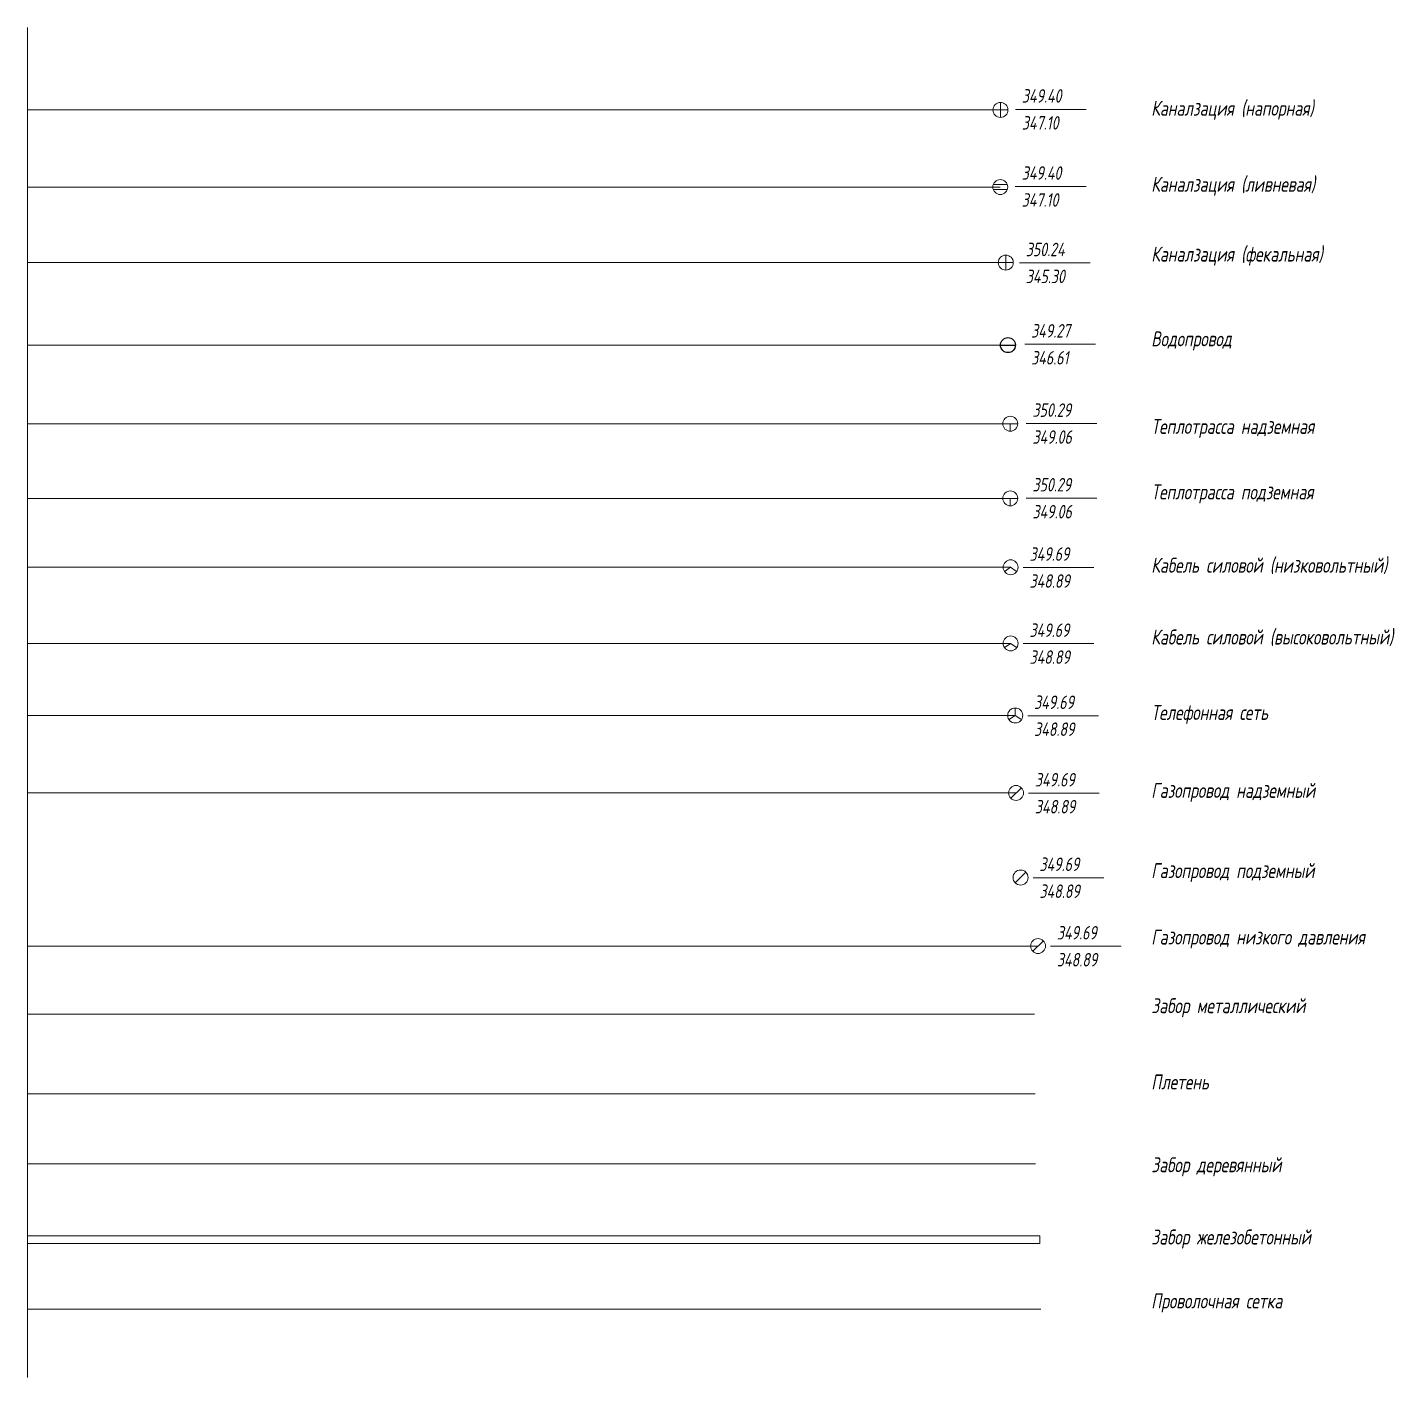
# Model space of a CAD drawing. Header units: metres. Extents: x 629572 to 645168, y 4785785 to 4790166.
# Drawn here: x 633243.9 to 633335.2, y 4785785.4 to 4785875.6 of the extents above; entities that cross this region are included whole.
import ezdxf

# ---------------------------------------------------------------- set-up
doc = ezdxf.new("R2010")
doc.units = ezdxf.units.M
doc.layers.get('0').update_dxf_attribs({"linetype": 'CONTINUOUS'})
for name, color, linetype in [('Газопровод наземн.', 7, 'CONTINUOUS'), ('Линии связи и техн. средств подз._ кабельные', 7, 'CONTINUOUS'), ('ЛЭП в.напряж. незастроен. терр.', 10, 'CONTINUOUS'), ('ЛЭП н.напряж. незастроен. терр.', 10, 'CONTINUOUS')]:
    doc.layers.add(name, color=color, linetype=linetype)
doc.styles.add('ISOCPEUR', font='isocpeui.ttf')
doc.styles.get("Standard").update_dxf_attribs({"font": 'isocpeui.ttf'})
doc.linetypes.add('GAZ_NADZ', pattern='A,10,-2.2,["|",Standard,S=1.8,R=0,X=-1.5,Y=-1],0,["-",Standard,S=1.5,R=0,X=-1.5,Y=0.05],-0.05', length=12.25)
doc.linetypes.add('GAZ_NIZ_DAV', pattern='A,10,-1.8,["S",Standard,S=1.8,R=90,X=0,Y=-0.594],0', length=11.8)
doc.linetypes.add('KANALIZ_FEK', pattern='A,4,-2.2,["K",Standard,S=1.8,R=0,X=-1.5,Y=-1],4,-2,10,-2', length=24.2)
doc.linetypes.add('KANALIZ_LIV', pattern='A,4,-4,["V",Standard,S=1.8,R=180,X=-1.8,Y=0.8],0,["K",Standard,S=1.8,R=0,X=-1.5,Y=-1],4,-2,10,-2', length=26)
doc.linetypes.add('KANALIZ_NAP', pattern='A,4,-3.7,["H",Standard,S=1.8,R=0,X=-3.1,Y=-1],0,["K",Standard,S=1.8,R=0,X=-1.5,Y=-1],4,-2,10,-2', length=25.7)
doc.linetypes.add('PLETEN', pattern='A,5,["/",Standard,S=0.6,R=0,X=0,Y=0],0', length=5)
doc.linetypes.add('SIL_KAB_NIZVOLT', pattern='A,1,["<",Standard,S=1.6,R=0,X=-1,Y=-0.8],6,0,1,[">",Standard,S=1.6,R=0,X=-0.8,Y=-0.8],-2,8,-2', length=20)
doc.linetypes.add('SIL_KAB_VYSVOLT', pattern='A,1.5,["<<",Standard,S=1.6,R=0,X=-1.5,Y=-0.8],5,0,1.5,[">>",Standard,S=1.6,R=0,X=-2.14,Y=-0.8],-2,8,-2', length=20)
doc.linetypes.add('TELEFON', pattern='A,8,["o",Standard,S=1,R=0,X=-4.33,Y=-0.34],-2', length=10)
doc.linetypes.add('TEPLO_NADZ', pattern='A,10,-2.2,["T",Standard,S=1.8,R=0,X=-1.5,Y=-1],-0.3', length=12.5)
doc.linetypes.add('TEPLO_PODZ', pattern='A,4,-2.2,["T",Standard,S=1.8,R=0,X=-1.6,Y=-1],4,-2,10,-2', length=24.2)
doc.linetypes.add('VODOPROVOD', pattern='A,4,-2.2,["B",Standard,S=1.8,R=0,X=-1.6,Y=-1],4,-2,10,-2', length=24.2)
doc.linetypes.add('ZABORDER', pattern='A,5,["|",Standard,S=0.8,R=0,X=0,Y=0],0', length=5)
doc.linetypes.add('ZABORMET', pattern='A,4.066,-0.934,["o",Standard,S=1.4,R=0,X=-0.934,Y=-0.46],0,["o",Standard,S=1,R=0,X=-0.8,Y=-0.34],0.01,["o",Standard,S=0.7,R=0,X=-0.7,Y=-0.24],0', length=5.01)
doc.linetypes.add('ZABORPROV', pattern='A,0.5,["\\",Standard,S=0.5,R=0,X=0,Y=0],0.5,["/",Standard,S=0.5,R=0,X=-0.166,Y=0],4.5,["/",Standard,S=0.5,R=0,X=0,Y=-0.5],0.5,["\\",Standard,S=0.5,R=0,X=-0.166,Y=-0.5],4', length=10)

# ---------------------------------------------------------------- blocks, each defined once
blk = doc.blocks.new('BL_50')
at = {"color": 0, "lineweight": 13}
for p, q in [((-1, 0), (1, 0)), ((0, 1), (0, -1))]:
    blk.add_line(p, q, dxfattribs=at)
blk.add_circle((0, 0), 1, dxfattribs=at)
blk = doc.blocks.new('BL_53')
at = {"color": 7, "lineweight": 13}
blk.add_line((0.71, 0.71), (-0.71, -0.71), dxfattribs=at)
blk.add_circle((0, 0), 1, dxfattribs=at)
blk = doc.blocks.new('BL_56')
at = {"color": 7, "lineweight": 13}
for q in [(-0.75, -0.5), (0.75, -0.5)]:
    blk.add_line((0, 0), q, dxfattribs=at)
blk.add_circle((0, 0), 1, dxfattribs=at)
blk = doc.blocks.new('BL_55')
at = {"color": 7, "lineweight": 13}
for p, q in [((-1, 0), (1, 0)), ((0, 0), (0, -1))]:
    blk.add_line(p, q, dxfattribs=at)
blk.add_circle((0, 0), 1, dxfattribs=at)
blk = doc.blocks.new('BL_57')
at = {"color": 7, "lineweight": 13}
for p, q in [((0, 0), (-0.75, -0.5)), ((0, 0), (0, 1)), ((0.75, -0.5), (0, 0))]:
    blk.add_line(p, q, dxfattribs=at)
blk.add_circle((0, 0), 1, dxfattribs=at)
blk = doc.blocks.new('BL_51')
at = {"color": 7, "lineweight": 13}
for p, q in [((-0.94, 0.33), (0.94, 0.33)), ((-0.94, -0.33), (0.94, -0.33))]:
    blk.add_line(p, q, dxfattribs=at)
blk.add_circle((0, 0), 1, dxfattribs=at)
blk = doc.blocks.new('BL_49')
at = {"color": 0}
blk.add_line((-1, 0), (1, 0), dxfattribs=at)
blk.add_circle((0, 0), 1, dxfattribs=at)

msp = doc.modelspace()

# ---------------------------------------------------------------- linework, layer by layer
at = {"color": 10, "linetype": 'Continuous', "lineweight": 13}
msp.add_line((633243.878, 4785875.585), (633243.878, 4785785.388), dxfattribs=at)
at = {"color": 10, "linetype": 'KANALIZ_NAP', "lineweight": 13}
msp.add_line((633243.878, 4785870.069), (633308.87, 4785870.069), dxfattribs=at)
at = {"color": 10, "lineweight": 13}
for p, q in [((633309.87, 4785870.105), (633314.595, 4785870.105)), ((633309.859, 4785864.954), (633314.584, 4785864.954)), ((633310.132, 4785859.847), (633314.857, 4785859.847)), ((633310.489, 4785854.412), (633315.214, 4785854.412)), ((633310.577, 4785849.118), (633315.302, 4785849.118)), ((633310.577, 4785844.133), (633315.302, 4785844.133)), ((633310.382, 4785839.501), (633315.107, 4785839.501)), ((633310.382, 4785834.417), (633315.107, 4785834.417)), ((633310.741, 4785824.427), (633315.466, 4785824.427)), ((633311.045, 4785818.78), (633315.77, 4785818.78)), ((633312.211, 4785814.206), (633316.936, 4785814.206))]:
    msp.add_line(p, q, dxfattribs=at)
at = {"color": 10, "linetype": 'KANALIZ_LIV', "lineweight": 13}
msp.add_line((633243.878, 4785864.918), (633308.859, 4785864.918), dxfattribs=at)
at = {"color": 10, "linetype": 'KANALIZ_FEK', "lineweight": 13}
msp.add_line((633243.878, 4785859.873), (633309.226, 4785859.873), dxfattribs=at)
at = {"color": 10, "linetype": 'VODOPROVOD', "lineweight": 13}
msp.add_line((633243.878, 4785854.358), (633309.372, 4785854.358), dxfattribs=at)
at = {"color": 10, "linetype": 'TEPLO_NADZ', "lineweight": 13}
msp.add_line((633243.878, 4785849.107), (633309.525, 4785849.107), dxfattribs=at)
at = {"color": 10, "linetype": 'TEPLO_PODZ', "lineweight": 13}
msp.add_line((633243.878, 4785844.122), (633309.494, 4785844.122), dxfattribs=at)
at = {"color": 40, "lineweight": 13}
msp.add_line((633310.687, 4785829.603), (633315.412, 4785829.603), dxfattribs=at)
at = {"color": 10, "linetype": 'GAZ_NIZ_DAV', "lineweight": 13}
msp.add_line((633243.878, 4785814.221), (633311.379, 4785814.221), dxfattribs=at)
at = {"color": 10, "linetype": 'ZABORMET', "lineweight": 13}
msp.add_line((633243.878, 4785809.657), (633311.151, 4785809.657), dxfattribs=at)
at = {"color": 10, "linetype": 'PLETEN', "lineweight": 13}
msp.add_line((633243.878, 4785804.352), (633311.186, 4785804.352), dxfattribs=at)
at = {"color": 10, "linetype": 'ZABORDER', "lineweight": 13}
msp.add_line((633243.878, 4785799.674), (633311.202, 4785799.674), dxfattribs=at)
at = {"lineweight": 13}
for p, q in [((633243.878, 4785794.855), (633243.878, 4785794.605)), ((633243.878, 4785794.855), (633311.497, 4785794.855)), ((633243.878, 4785794.355), (633243.878, 4785794.605)), ((633243.878, 4785794.355), (633311.497, 4785794.355)), ((633311.497, 4785794.855), (633311.497, 4785794.605)), ((633311.497, 4785794.355), (633311.497, 4785794.605))]:
    msp.add_line(p, q, dxfattribs=at)
at = {"color": 10, "linetype": 'ZABORPROV', "lineweight": 13}
msp.add_line((633243.878, 4785789.956), (633311.572, 4785789.956), dxfattribs=at)
at = {"layer": 'Газопровод наземн.', "color": 50, "linetype": 'GAZ_NADZ', "lineweight": 13}
msp.add_lwpolyline([(633243.878, 4785824.442), (633309.909, 4785824.442)], dxfattribs=at)
msp.add_lwpolyline([(633243.878, 4785824.442), (633309.909, 4785824.442)], dxfattribs=at)
at = {"layer": 'Линии связи и техн. средств подз._ кабельные', "color": 40, "linetype": 'TELEFON', "lineweight": 13}
msp.add_lwpolyline([(633243.878, 4785829.618), (633309.855, 4785829.618)], dxfattribs=at)
at = {"layer": 'ЛЭП в.напряж. незастроен. терр.', "color": 10, "linetype": 'SIL_KAB_VYSVOLT', "lineweight": 13}
msp.add_line((633243.878, 4785834.432), (633309.55, 4785834.432), dxfattribs=at)
at = {"layer": 'ЛЭП н.напряж. незастроен. терр.', "color": 10, "linetype": 'SIL_KAB_NIZVOLT', "lineweight": 13}
msp.add_line((633243.878, 4785839.516), (633309.55, 4785839.516), dxfattribs=at)

# ---------------------------------------------------------------- block references
at = {"color": 7, "lineweight": 13, "xscale": 0.5, "yscale": 0.5, "zscale": 0.5}
for name, p in [('BL_50', (633308.87, 4785870.069)), ('BL_51', (633308.859, 4785864.918)), ('BL_50', (633309.226, 4785859.873)), ('BL_49', (633309.372, 4785854.358)), ('BL_55', (633309.525, 4785849.107)), ('BL_55', (633309.525, 4785844.122)), ('BL_56', (633309.55, 4785839.516)), ('BL_56', (633309.55, 4785834.432)), ('BL_57', (633309.855, 4785829.618)), ('BL_53', (633309.909, 4785824.442)), ('BL_53', (633310.212, 4785818.795)), ('BL_53', (633311.379, 4785814.221))]:
    msp.add_blockref(name, p, dxfattribs=at)

# ---------------------------------------------------------------- texts
at = {"color": 7, "lineweight": 13, "style": 'ISOCPEUR', "width": 0.75}
for s, height, p in [(' 349.40', 0.9, (633309.87, 4785870.555)), ('Каналзация (напорная)', 1, (633318.941, 4785869.683)), (' 347.10', 0.9, (633309.87, 4785868.755)), (' 349.40', 0.9, (633309.859, 4785865.404)), ('Каналзация (ливневая)', 1, (633318.941, 4785864.603)), (' 347.10', 0.9, (633309.859, 4785863.604)), (' 350.24', 0.9, (633310.132, 4785860.297)), ('Каналзация (фекальная)', 1, (633318.941, 4785859.938)), (' 345.30', 0.9, (633310.132, 4785858.497)), (' 349.27', 0.9, (633310.489, 4785854.862)), ('Водопровод', 1, (633318.941, 4785854.278)), (' 346.61', 0.9, (633310.489, 4785853.062)), (' 350.29', 0.9, (633310.577, 4785849.568)), ('Теплотрасса надземная', 1, (633318.941, 4785848.429)), (' 349.06', 0.9, (633310.577, 4785847.768)), (' 350.29', 0.9, (633310.577, 4785844.583)), ('Теплотрасса подземная', 1, (633318.941, 4785844.053)), (' 349.06', 0.9, (633310.577, 4785842.783)), (' 349.69', 0.9, (633310.382, 4785839.951)), ('Кабель силовой (низковольтный)', 1, (633318.941, 4785839.157)), (' 348.89', 0.9, (633310.382, 4785838.151)), (' 349.69', 0.9, (633310.382, 4785834.867)), ('Кабель силовой (высоковольтный)', 1, (633318.941, 4785834.359)), (' 348.89', 0.9, (633310.382, 4785833.067)), (' 349.69', 0.9, (633310.687, 4785830.053)), ('Телефонная сеть', 1, (633318.941, 4785829.321)), (' 348.89', 0.9, (633310.687, 4785828.253)), (' 349.69', 0.9, (633310.741, 4785824.877)), ('Газопровод надземный', 1, (633318.941, 4785824.115)), (' 348.89', 0.9, (633310.741, 4785823.077)), (' 349.69', 0.9, (633311.045, 4785819.23)), ('Газопровод подземный', 1, (633318.941, 4785818.755)), (' 348.89', 0.9, (633311.045, 4785817.43)), (' 349.69', 0.9, (633312.211, 4785814.656)), ('Газопровод низкого давления', 1, (633318.941, 4785814.321)), (' 348.89', 0.9, (633312.211, 4785812.856)), ('Забор металлический', 1, (633318.941, 4785809.733)), ('Плетень', 1, (633318.941, 4785804.638)), ('Забор деревянный', 1, (633318.941, 4785799.107)), ('Забор железобетонный', 1, (633318.941, 4785794.28)), ('Проволочная сетка', 1, (633318.941, 4785790.014))]:
    msp.add_text(s, height=height, dxfattribs=at).set_placement(p)

doc.saveas('drawing.dxf')
